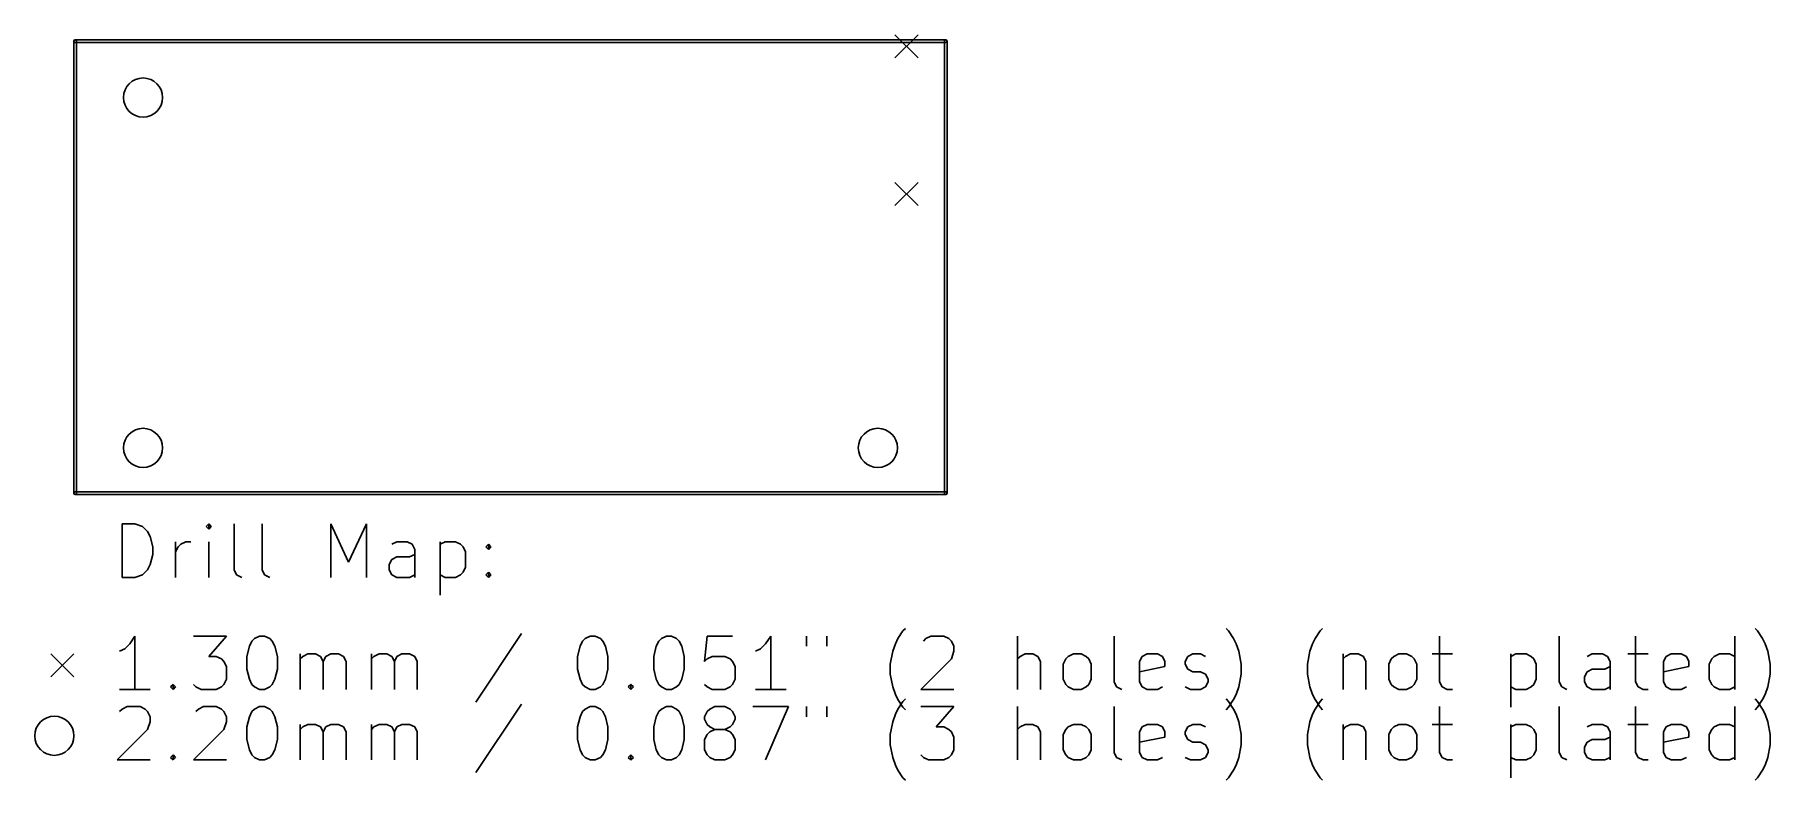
# Model space of a CAD drawing. Extents: x 121.6 to 219, y -131.7 to -89.8.
import ezdxf

# ---------------------------------------------------------------- set-up
doc = ezdxf.new("R2010")
doc.units = 0
doc.header["$MEASUREMENT"] = 0
doc.layers.add('BLACK', color=7, linetype='CONTINUOUS')

msp = doc.modelspace()

# ---------------------------------------------------------------- linework, layer by layer
at = {"layer": 'Black'}
for p, q in [((123.75, -115.57), (123.75, -90.17)), ((123.825, -90.095), (172.72, -90.095)), ((123.825, -90.245), (172.72, -90.245)), ((123.9, -115.57), (123.9, -90.17)), ((169.87, -89.815), (171.17, -91.115)), ((171.17, -89.815), (169.87, -91.115)), ((172.645, -115.57), (172.645, -90.17)), ((172.795, -115.57), (172.795, -90.17)), ((169.87, -98.115), (171.17, -99.415)), ((171.17, -98.115), (169.87, -99.415)), ((123.825, -115.495), (172.72, -115.495)), ((123.825, -115.645), (172.72, -115.645)), ((126.464, -120.302), (126.464, -117.302)), ((126.464, -117.302), (127.179, -117.302)), ((127.179, -117.302), (127.607, -117.445)), ((127.607, -117.445), (127.893, -117.731)), ((127.893, -117.731), (128.036, -118.016)), ((131.321, -117.302), (131.179, -117.445)), ((131.179, -117.445), (131.321, -117.588)), ((131.464, -117.445), (131.321, -117.302)), ((131.321, -117.302), (131.321, -117.588)), ((131.321, -117.588), (131.464, -117.445)), ((132.75, -119.874), (132.75, -117.302)), ((134.321, -119.874), (134.321, -117.302)), ((138.179, -120.302), (138.179, -117.302)), ((138.179, -117.302), (139.179, -119.445)), ((139.179, -119.445), (140.179, -117.302)), ((140.179, -117.302), (140.179, -120.302)), ((128.036, -118.016), (128.179, -118.588)), ((128.179, -118.588), (128.179, -119.016)), ((129.464, -120.302), (129.464, -118.302)), ((129.464, -118.874), (129.607, -118.588)), ((129.607, -118.588), (129.75, -118.445)), ((129.75, -118.445), (130.036, -118.302)), ((130.036, -118.302), (130.321, -118.302)), ((131.321, -120.302), (131.321, -118.302)), ((141.893, -118.302), (141.607, -118.445)), ((142.464, -118.302), (141.893, -118.302)), ((142.75, -118.445), (142.464, -118.302)), ((142.893, -118.731), (142.75, -118.445)), ((142.893, -120.302), (142.893, -118.731)), ((144.321, -118.302), (144.321, -121.302)), ((144.321, -118.445), (144.607, -118.302)), ((144.607, -118.302), (145.179, -118.302)), ((145.179, -118.302), (145.464, -118.445)), ((145.464, -118.445), (145.607, -118.588)), ((145.607, -118.588), (145.75, -118.874)), ((145.75, -118.874), (145.75, -119.731)), ((146.893, -118.588), (147.036, -118.445)), ((147.036, -118.731), (146.893, -118.588)), ((147.036, -118.445), (147.179, -118.588)), ((147.036, -118.445), (147.036, -118.731)), ((147.179, -118.588), (147.036, -118.731)), ((127.893, -119.874), (127.607, -120.159)), ((128.036, -119.588), (127.893, -119.874)), ((128.179, -119.016), (128.036, -119.588)), ((132.893, -120.159), (132.75, -119.874)), ((134.464, -120.159), (134.321, -119.874)), ((141.464, -119.588), (141.607, -119.302)), ((141.464, -119.874), (141.464, -119.588)), ((141.607, -120.159), (141.464, -119.874)), ((141.607, -119.302), (141.893, -119.159)), ((141.893, -119.159), (142.607, -119.159)), ((142.607, -119.159), (142.893, -119.016)), ((145.75, -119.731), (145.607, -120.016)), ((127.179, -120.302), (126.464, -120.302)), ((127.607, -120.159), (127.179, -120.302)), ((133.179, -120.302), (132.893, -120.159)), ((134.75, -120.302), (134.464, -120.159)), ((141.893, -120.302), (141.607, -120.159)), ((142.607, -120.302), (141.893, -120.302)), ((142.893, -120.159), (142.607, -120.302)), ((144.607, -120.302), (144.321, -120.159)), ((145.179, -120.302), (144.607, -120.302)), ((145.464, -120.159), (145.179, -120.302)), ((145.607, -120.016), (145.464, -120.159)), ((146.893, -120.159), (147.036, -120.016)), ((147.036, -120.302), (146.893, -120.159)), ((147.036, -120.016), (147.179, -120.159)), ((147.036, -120.016), (147.036, -120.302)), ((147.179, -120.159), (147.036, -120.302)), ((127.179, -123.602), (126.893, -124.031)), ((127.179, -126.602), (127.179, -123.602)), ((130.464, -123.602), (132.321, -123.602)), ((132.321, -123.602), (131.321, -124.745)), ((133.75, -123.888), (133.893, -123.745)), ((133.893, -123.745), (134.179, -123.602)), ((134.179, -123.602), (134.464, -123.602)), ((134.464, -123.602), (134.75, -123.745)), ((134.75, -123.745), (134.893, -123.888)), ((148.893, -123.459), (146.321, -127.316)), ((152.321, -123.888), (152.464, -123.745)), ((152.464, -123.745), (152.75, -123.602)), ((152.75, -123.602), (153.036, -123.602)), ((153.036, -123.602), (153.321, -123.745)), ((153.321, -123.745), (153.464, -123.888)), ((156.607, -123.888), (156.75, -123.745)), ((156.75, -123.745), (157.036, -123.602)), ((157.036, -123.602), (157.321, -123.602)), ((157.321, -123.602), (157.607, -123.745)), ((157.607, -123.745), (157.75, -123.888)), ((159.321, -123.602), (159.179, -125.031)), ((160.75, -123.602), (159.321, -123.602)), ((162.893, -123.602), (162.607, -124.031)), ((162.893, -126.602), (162.893, -123.602)), ((164.893, -123.602), (164.893, -124.174)), ((166.036, -123.602), (166.036, -124.174)), ((169.893, -124.031), (170.036, -123.745)), ((170.036, -123.745), (170.321, -123.316)), ((170.321, -123.316), (170.464, -123.174)), ((171.464, -123.888), (171.607, -123.745)), ((171.607, -123.745), (171.893, -123.602)), ((171.893, -123.602), (172.607, -123.602)), ((172.607, -123.602), (172.893, -123.745)), ((172.893, -123.745), (173.036, -123.888)), ((176.75, -126.602), (176.75, -123.602)), ((182.179, -126.174), (182.179, -123.602)), ((188.607, -123.316), (188.464, -123.174)), ((188.893, -123.745), (188.607, -123.316)), ((189.036, -124.031), (188.893, -123.745)), ((193.321, -124.031), (193.464, -123.745)), ((193.464, -123.745), (193.75, -123.316)), ((193.75, -123.316), (193.893, -123.174)), ((200.464, -123.602), (200.464, -126.174)), ((207.179, -126.174), (207.179, -123.602)), ((211.464, -123.602), (211.464, -126.174)), ((217.036, -126.602), (217.036, -123.602)), ((218.321, -123.316), (218.179, -123.174)), ((218.607, -123.745), (218.321, -123.316)), ((218.75, -124.031), (218.607, -123.745)), ((122.45, -124.595), (123.75, -125.895)), ((123.75, -124.595), (122.45, -125.895)), ((126.607, -124.316), (126.321, -124.459)), ((126.893, -124.031), (126.607, -124.316)), ((131.321, -124.745), (131.75, -124.745)), ((131.75, -124.745), (132.036, -124.888)), ((133.464, -124.745), (133.607, -124.174)), ((133.464, -125.459), (133.464, -124.745)), ((133.607, -124.174), (133.75, -123.888)), ((134.893, -123.888), (135.036, -124.174)), ((135.036, -124.174), (135.179, -124.745)), ((135.179, -124.745), (135.179, -125.459)), ((136.464, -126.602), (136.464, -124.602)), ((136.464, -124.888), (136.607, -124.745)), ((136.607, -124.745), (136.893, -124.602)), ((136.893, -124.602), (137.321, -124.602)), ((137.321, -124.602), (137.607, -124.745)), ((137.607, -124.745), (137.75, -125.031)), ((137.75, -125.031), (137.893, -124.745)), ((137.893, -124.745), (138.179, -124.602)), ((138.179, -124.602), (138.607, -124.602)), ((138.607, -124.602), (138.893, -124.745)), ((138.893, -124.745), (139.036, -125.031)), ((140.464, -126.602), (140.464, -124.602)), ((140.464, -124.888), (140.607, -124.745)), ((140.607, -124.745), (140.893, -124.602)), ((140.893, -124.602), (141.321, -124.602)), ((141.321, -124.602), (141.607, -124.745)), ((141.607, -124.745), (141.75, -125.031)), ((141.75, -125.031), (141.893, -124.745)), ((141.893, -124.745), (142.179, -124.602)), ((142.179, -124.602), (142.607, -124.602)), ((142.607, -124.602), (142.893, -124.745)), ((142.893, -124.745), (143.036, -125.031)), ((152.036, -124.745), (152.179, -124.174)), ((152.036, -125.459), (152.036, -124.745)), ((152.179, -124.174), (152.321, -123.888)), ((153.464, -123.888), (153.607, -124.174)), ((153.607, -124.174), (153.75, -124.745)), ((153.75, -124.745), (153.75, -125.459)), ((156.321, -124.745), (156.464, -124.174)), ((156.321, -125.459), (156.321, -124.745)), ((156.464, -124.174), (156.607, -123.888)), ((157.75, -123.888), (157.893, -124.174)), ((157.893, -124.174), (158.036, -124.745)), ((158.036, -124.745), (158.036, -125.459)), ((159.321, -124.888), (159.607, -124.745)), ((159.607, -124.745), (160.321, -124.745)), ((160.321, -124.745), (160.607, -124.888)), ((162.321, -124.316), (162.036, -124.459)), ((162.607, -124.031), (162.321, -124.316)), ((169.607, -125.174), (169.75, -124.459)), ((169.75, -124.459), (169.893, -124.031)), ((173.036, -123.888), (173.179, -124.174)), ((173.179, -124.459), (173.036, -124.888)), ((173.179, -124.174), (173.179, -124.459)), ((176.893, -124.745), (176.75, -124.888)), ((177.179, -124.602), (176.893, -124.745)), ((177.607, -124.602), (177.179, -124.602)), ((177.893, -124.745), (177.607, -124.602)), ((178.036, -125.031), (177.893, -124.745)), ((179.464, -124.888), (179.607, -124.745)), ((179.607, -124.745), (179.893, -124.602)), ((179.893, -124.602), (180.321, -124.602)), ((180.321, -124.602), (180.607, -124.745)), ((180.607, -124.745), (180.75, -124.888)), ((183.607, -125.031), (183.75, -124.745)), ((183.75, -124.745), (184.036, -124.602)), ((184.036, -124.602), (184.607, -124.602)), ((184.607, -124.602), (184.893, -124.745)), ((184.893, -124.745), (185.036, -125.031)), ((186.179, -125.031), (186.321, -124.745)), ((186.321, -124.745), (186.607, -124.602)), ((186.607, -124.602), (187.036, -124.602)), ((187.036, -124.602), (187.321, -124.745)), ((189.179, -124.459), (189.036, -124.031)), ((189.321, -125.174), (189.179, -124.459)), ((193.036, -125.174), (193.179, -124.459)), ((193.179, -124.459), (193.321, -124.031)), ((195.036, -124.602), (195.036, -126.602)), ((195.036, -124.888), (195.179, -124.745)), ((195.179, -124.745), (195.464, -124.602)), ((195.464, -124.602), (195.893, -124.602)), ((195.893, -124.602), (196.179, -124.745)), ((196.179, -124.745), (196.321, -125.031)), ((197.75, -124.888), (197.893, -124.745)), ((197.893, -124.745), (198.179, -124.602)), ((198.179, -124.602), (198.607, -124.602)), ((198.607, -124.602), (198.893, -124.745)), ((198.893, -124.745), (199.036, -124.888)), ((200.036, -124.602), (201.179, -124.602)), ((204.464, -124.602), (204.464, -127.602)), ((204.464, -124.745), (204.75, -124.602)), ((204.75, -124.602), (205.321, -124.602)), ((205.321, -124.602), (205.607, -124.745)), ((205.607, -124.745), (205.75, -124.888)), ((209.036, -124.602), (208.75, -124.745)), ((209.607, -124.602), (209.036, -124.602)), ((209.893, -124.745), (209.607, -124.602)), ((210.036, -125.031), (209.893, -124.745)), ((211.036, -124.602), (212.179, -124.602)), ((213.036, -125.031), (213.179, -124.745)), ((213.179, -124.745), (213.464, -124.602)), ((213.464, -124.602), (214.036, -124.602)), ((214.036, -124.602), (214.321, -124.745)), ((214.321, -124.745), (214.464, -125.031)), ((215.75, -124.888), (215.893, -124.745)), ((215.893, -124.745), (216.179, -124.602)), ((216.179, -124.602), (216.75, -124.602)), ((216.75, -124.602), (217.036, -124.745)), ((218.893, -124.459), (218.75, -124.031)), ((219.036, -125.174), (218.893, -124.459)), ((132.036, -124.888), (132.179, -125.031)), ((132.179, -125.031), (132.321, -125.316)), ((132.321, -125.316), (132.321, -126.031)), ((133.607, -126.031), (133.464, -125.459)), ((135.179, -125.459), (135.036, -126.031)), ((137.75, -125.031), (137.75, -126.602)), ((139.036, -125.031), (139.036, -126.602)), ((141.75, -125.031), (141.75, -126.602)), ((143.036, -125.031), (143.036, -126.602)), ((152.179, -126.031), (152.036, -125.459)), ((153.75, -125.459), (153.607, -126.031)), ((156.464, -126.031), (156.321, -125.459)), ((158.036, -125.459), (157.893, -126.031)), ((159.179, -125.031), (159.321, -124.888)), ((160.607, -124.888), (160.75, -125.031)), ((160.75, -125.031), (160.893, -125.316)), ((160.893, -125.316), (160.893, -126.031)), ((169.607, -125.745), (169.607, -125.174)), ((169.75, -126.459), (169.607, -125.745)), ((173.036, -124.888), (171.321, -126.602)), ((178.036, -126.602), (178.036, -125.031)), ((179.321, -125.174), (179.464, -124.888)), ((179.321, -126.031), (179.321, -125.174)), ((180.75, -124.888), (180.893, -125.174)), ((180.893, -125.174), (180.893, -126.031)), ((183.607, -126.174), (183.607, -125.031)), ((185.036, -125.316), (183.607, -125.602)), ((185.036, -125.031), (185.036, -125.316)), ((186.179, -125.174), (186.179, -125.031)), ((186.321, -125.459), (186.179, -125.174)), ((186.607, -125.602), (186.321, -125.459)), ((187.036, -125.602), (186.607, -125.602)), ((187.321, -125.745), (187.036, -125.602)), ((187.464, -126.031), (187.321, -125.745)), ((189.179, -126.459), (189.321, -125.745)), ((189.321, -125.745), (189.321, -125.174)), ((193.036, -125.745), (193.036, -125.174)), ((193.179, -126.459), (193.036, -125.745)), ((196.321, -125.031), (196.321, -126.602)), ((197.607, -125.174), (197.75, -124.888)), ((197.607, -126.031), (197.607, -125.174)), ((199.036, -124.888), (199.179, -125.174)), ((199.179, -125.174), (199.179, -126.031)), ((205.75, -124.888), (205.893, -125.174)), ((205.893, -125.174), (205.893, -126.031)), ((208.607, -125.888), (208.75, -125.602)), ((208.75, -125.602), (209.036, -125.459)), ((209.036, -125.459), (209.75, -125.459)), ((209.75, -125.459), (210.036, -125.316)), ((210.036, -126.602), (210.036, -125.031)), ((213.036, -126.174), (213.036, -125.031)), ((214.464, -125.316), (213.036, -125.602)), ((214.464, -125.031), (214.464, -125.316)), ((215.607, -125.174), (215.75, -124.888)), ((215.607, -126.031), (215.607, -125.174)), ((218.893, -126.459), (219.036, -125.745)), ((219.036, -125.745), (219.036, -125.174)), ((128.036, -126.602), (126.321, -126.602)), ((129.179, -126.459), (129.321, -126.316)), ((129.321, -126.602), (129.179, -126.459)), ((129.321, -126.316), (129.464, -126.459)), ((129.321, -126.316), (129.321, -126.602)), ((129.464, -126.459), (129.321, -126.602)), ((130.607, -126.459), (130.464, -126.316)), ((130.893, -126.602), (130.607, -126.459)), ((131.75, -126.602), (130.893, -126.602)), ((132.036, -126.459), (131.75, -126.602)), ((132.179, -126.316), (132.036, -126.459)), ((132.321, -126.031), (132.179, -126.316)), ((133.75, -126.316), (133.607, -126.031)), ((133.893, -126.459), (133.75, -126.316)), ((134.179, -126.602), (133.893, -126.459)), ((134.464, -126.602), (134.179, -126.602)), ((134.75, -126.459), (134.464, -126.602)), ((134.893, -126.316), (134.75, -126.459)), ((135.036, -126.031), (134.893, -126.316)), ((152.321, -126.316), (152.179, -126.031)), ((152.464, -126.459), (152.321, -126.316)), ((152.75, -126.602), (152.464, -126.459)), ((153.036, -126.602), (152.75, -126.602)), ((153.321, -126.459), (153.036, -126.602)), ((153.464, -126.316), (153.321, -126.459)), ((153.607, -126.031), (153.464, -126.316)), ((154.893, -126.459), (155.036, -126.316)), ((155.036, -126.602), (154.893, -126.459)), ((155.036, -126.316), (155.179, -126.459)), ((155.036, -126.316), (155.036, -126.602)), ((155.179, -126.459), (155.036, -126.602)), ((156.607, -126.316), (156.464, -126.031)), ((156.75, -126.459), (156.607, -126.316)), ((157.036, -126.602), (156.75, -126.459)), ((157.321, -126.602), (157.036, -126.602)), ((157.607, -126.459), (157.321, -126.602)), ((157.75, -126.316), (157.607, -126.459)), ((157.893, -126.031), (157.75, -126.316)), ((159.321, -126.459), (159.179, -126.316)), ((159.607, -126.602), (159.321, -126.459)), ((160.321, -126.602), (159.607, -126.602)), ((160.607, -126.459), (160.321, -126.602)), ((160.75, -126.316), (160.607, -126.459)), ((160.893, -126.031), (160.75, -126.316)), ((163.75, -126.602), (162.036, -126.602)), ((169.893, -126.888), (169.75, -126.459)), ((171.321, -126.602), (173.179, -126.602)), ((179.464, -126.316), (179.321, -126.031)), ((179.607, -126.459), (179.464, -126.316)), ((179.893, -126.602), (179.607, -126.459)), ((180.321, -126.602), (179.893, -126.602)), ((180.607, -126.459), (180.321, -126.602)), ((180.75, -126.316), (180.607, -126.459)), ((180.893, -126.031), (180.75, -126.316)), ((182.321, -126.459), (182.179, -126.174)), ((182.607, -126.602), (182.321, -126.459)), ((183.75, -126.459), (183.607, -126.174)), ((184.036, -126.602), (183.75, -126.459)), ((184.607, -126.602), (184.036, -126.602)), ((184.893, -126.459), (184.607, -126.602)), ((186.179, -126.459), (186.464, -126.602)), ((186.464, -126.602), (187.036, -126.602)), ((187.036, -126.602), (187.321, -126.459)), ((187.321, -126.459), (187.464, -126.174)), ((187.464, -126.174), (187.464, -126.031)), ((189.036, -126.888), (189.179, -126.459)), ((193.321, -126.888), (193.179, -126.459)), ((197.75, -126.316), (197.607, -126.031)), ((197.893, -126.459), (197.75, -126.316)), ((198.179, -126.602), (197.893, -126.459)), ((198.607, -126.602), (198.179, -126.602)), ((198.893, -126.459), (198.607, -126.602)), ((199.036, -126.316), (198.893, -126.459)), ((199.179, -126.031), (199.036, -126.316)), ((200.464, -126.174), (200.607, -126.459)), ((200.607, -126.459), (200.893, -126.602)), ((200.893, -126.602), (201.179, -126.602)), ((204.75, -126.602), (204.464, -126.459)), ((205.321, -126.602), (204.75, -126.602)), ((205.607, -126.459), (205.321, -126.602)), ((205.75, -126.316), (205.607, -126.459)), ((205.893, -126.031), (205.75, -126.316)), ((207.321, -126.459), (207.179, -126.174)), ((207.607, -126.602), (207.321, -126.459)), ((208.607, -126.174), (208.607, -125.888)), ((208.75, -126.459), (208.607, -126.174)), ((209.036, -126.602), (208.75, -126.459)), ((209.75, -126.602), (209.036, -126.602)), ((210.036, -126.459), (209.75, -126.602)), ((211.464, -126.174), (211.607, -126.459)), ((211.607, -126.459), (211.893, -126.602)), ((211.893, -126.602), (212.179, -126.602)), ((213.179, -126.459), (213.036, -126.174)), ((213.464, -126.602), (213.179, -126.459)), ((214.036, -126.602), (213.464, -126.602)), ((214.321, -126.459), (214.036, -126.602)), ((215.75, -126.316), (215.607, -126.031)), ((215.893, -126.459), (215.75, -126.316)), ((216.179, -126.602), (215.893, -126.459)), ((216.75, -126.602), (216.179, -126.602)), ((217.036, -126.459), (216.75, -126.602)), ((218.75, -126.888), (218.893, -126.459)), ((126.321, -127.848), (126.464, -127.705)), ((126.464, -127.705), (126.75, -127.562)), ((126.75, -127.562), (127.464, -127.562)), ((127.464, -127.562), (127.75, -127.705)), ((127.75, -127.705), (127.893, -127.848)), ((130.607, -127.848), (130.75, -127.705)), ((130.75, -127.705), (131.036, -127.562)), ((131.036, -127.562), (131.75, -127.562)), ((131.75, -127.562), (132.036, -127.705)), ((132.036, -127.705), (132.179, -127.848)), ((133.75, -127.848), (133.893, -127.705)), ((133.893, -127.705), (134.179, -127.562)), ((134.179, -127.562), (134.464, -127.562)), ((134.464, -127.562), (134.75, -127.705)), ((134.75, -127.705), (134.893, -127.848)), ((148.893, -127.419), (146.321, -131.276)), ((152.321, -127.848), (152.464, -127.705)), ((152.464, -127.705), (152.75, -127.562)), ((152.75, -127.562), (153.036, -127.562)), ((153.036, -127.562), (153.321, -127.705)), ((153.321, -127.705), (153.464, -127.848)), ((156.607, -127.848), (156.75, -127.705)), ((156.75, -127.705), (157.036, -127.562)), ((157.036, -127.562), (157.321, -127.562)), ((157.321, -127.562), (157.607, -127.705)), ((157.607, -127.705), (157.75, -127.848)), ((159.321, -127.848), (159.464, -127.705)), ((159.464, -127.705), (159.75, -127.562)), ((159.75, -127.562), (160.321, -127.562)), ((160.321, -127.562), (160.607, -127.705)), ((160.607, -127.705), (160.75, -127.848)), ((161.893, -127.562), (163.893, -127.562)), ((163.893, -127.562), (162.607, -130.562)), ((164.893, -127.562), (164.893, -128.134)), ((166.036, -127.562), (166.036, -128.134)), ((170.036, -127.174), (169.893, -126.888)), ((169.893, -127.991), (170.036, -127.705)), ((170.321, -127.602), (170.036, -127.174)), ((170.036, -127.705), (170.321, -127.276)), ((170.321, -127.276), (170.464, -127.134)), ((170.464, -127.745), (170.321, -127.602)), ((171.321, -127.562), (173.179, -127.562)), ((173.179, -127.562), (172.179, -128.705)), ((176.75, -130.562), (176.75, -127.562)), ((182.179, -130.134), (182.179, -127.562)), ((188.607, -127.276), (188.464, -127.134)), ((188.464, -127.745), (188.607, -127.602)), ((188.607, -127.602), (188.893, -127.174)), ((188.893, -127.705), (188.607, -127.276)), ((188.893, -127.174), (189.036, -126.888)), ((189.036, -127.991), (188.893, -127.705)), ((193.464, -127.174), (193.321, -126.888)), ((193.321, -127.991), (193.464, -127.705)), ((193.75, -127.602), (193.464, -127.174)), ((193.464, -127.705), (193.75, -127.276)), ((193.75, -127.276), (193.893, -127.134)), ((193.893, -127.745), (193.75, -127.602)), ((200.464, -127.562), (200.464, -130.134)), ((207.179, -130.134), (207.179, -127.562)), ((211.464, -127.562), (211.464, -130.134)), ((217.036, -130.562), (217.036, -127.562)), ((218.321, -127.276), (218.179, -127.134)), ((218.179, -127.745), (218.321, -127.602)), ((218.321, -127.602), (218.607, -127.174)), ((218.607, -127.705), (218.321, -127.276)), ((218.607, -127.174), (218.75, -126.888)), ((218.75, -127.991), (218.607, -127.705)), ((127.893, -127.848), (128.036, -128.134)), ((128.036, -128.419), (127.893, -128.848)), ((128.036, -128.134), (128.036, -128.419)), ((132.179, -127.848), (132.321, -128.134)), ((132.321, -128.419), (132.179, -128.848)), ((132.321, -128.134), (132.321, -128.419)), ((133.464, -128.705), (133.607, -128.134)), ((133.607, -128.134), (133.75, -127.848)), ((134.893, -127.848), (135.036, -128.134)), ((135.036, -128.134), (135.179, -128.705)), ((136.464, -130.562), (136.464, -128.562)), ((136.607, -128.705), (136.893, -128.562)), ((136.893, -128.562), (137.321, -128.562)), ((137.321, -128.562), (137.607, -128.705)), ((137.893, -128.705), (138.179, -128.562)), ((138.179, -128.562), (138.607, -128.562)), ((138.607, -128.562), (138.893, -128.705)), ((140.464, -130.562), (140.464, -128.562)), ((140.607, -128.705), (140.893, -128.562)), ((140.893, -128.562), (141.321, -128.562)), ((141.321, -128.562), (141.607, -128.705)), ((141.893, -128.705), (142.179, -128.562)), ((142.179, -128.562), (142.607, -128.562)), ((142.607, -128.562), (142.893, -128.705)), ((152.036, -128.705), (152.179, -128.134)), ((152.179, -128.134), (152.321, -127.848)), ((153.464, -127.848), (153.607, -128.134)), ((153.607, -128.134), (153.75, -128.705)), ((156.321, -128.705), (156.464, -128.134)), ((156.464, -128.134), (156.607, -127.848)), ((157.75, -127.848), (157.893, -128.134)), ((157.893, -128.134), (158.036, -128.705)), ((159.179, -128.134), (159.321, -127.848)), ((159.179, -128.276), (159.179, -128.134)), ((159.321, -128.562), (159.179, -128.276)), ((159.464, -128.705), (159.321, -128.562)), ((160.75, -128.562), (160.607, -128.705)), ((160.75, -127.848), (160.893, -128.134)), ((160.893, -128.276), (160.75, -128.562)), ((160.893, -128.134), (160.893, -128.276)), ((169.607, -129.134), (169.75, -128.419)), ((169.75, -128.419), (169.893, -127.991)), ((177.179, -128.562), (176.893, -128.705)), ((177.607, -128.562), (177.179, -128.562)), ((177.893, -128.705), (177.607, -128.562)), ((179.607, -128.705), (179.893, -128.562)), ((179.893, -128.562), (180.321, -128.562)), ((180.321, -128.562), (180.607, -128.705)), ((183.75, -128.705), (184.036, -128.562)), ((184.036, -128.562), (184.607, -128.562)), ((184.607, -128.562), (184.893, -128.705)), ((186.321, -128.705), (186.607, -128.562)), ((186.607, -128.562), (187.036, -128.562)), ((187.036, -128.562), (187.321, -128.705)), ((189.179, -128.419), (189.036, -127.991)), ((189.321, -129.134), (189.179, -128.419)), ((193.036, -129.134), (193.179, -128.419)), ((193.179, -128.419), (193.321, -127.991)), ((195.036, -128.562), (195.036, -130.562)), ((195.179, -128.705), (195.464, -128.562)), ((195.464, -128.562), (195.893, -128.562)), ((195.893, -128.562), (196.179, -128.705)), ((197.893, -128.705), (198.179, -128.562)), ((198.179, -128.562), (198.607, -128.562)), ((198.607, -128.562), (198.893, -128.705)), ((200.036, -128.562), (201.179, -128.562)), ((204.464, -128.562), (204.464, -131.562)), ((204.464, -128.705), (204.75, -128.562)), ((204.75, -128.562), (205.321, -128.562)), ((205.321, -128.562), (205.607, -128.705)), ((209.036, -128.562), (208.75, -128.705)), ((209.607, -128.562), (209.036, -128.562)), ((209.893, -128.705), (209.607, -128.562)), ((211.036, -128.562), (212.179, -128.562)), ((213.179, -128.705), (213.464, -128.562)), ((213.464, -128.562), (214.036, -128.562)), ((214.036, -128.562), (214.321, -128.705)), ((215.893, -128.705), (216.179, -128.562)), ((216.179, -128.562), (216.75, -128.562)), ((216.75, -128.562), (217.036, -128.705)), ((218.893, -128.419), (218.75, -127.991)), ((219.036, -129.134), (218.893, -128.419)), ((127.893, -128.848), (126.179, -130.562)), ((132.179, -128.848), (130.464, -130.562)), ((133.464, -129.419), (133.464, -128.705)), ((133.607, -129.991), (133.464, -129.419)), ((135.179, -129.419), (135.036, -129.991)), ((135.179, -128.705), (135.179, -129.419)), ((136.464, -128.848), (136.607, -128.705)), ((137.607, -128.705), (137.75, -128.991)), ((137.75, -128.991), (137.893, -128.705)), ((137.75, -128.991), (137.75, -130.562)), ((138.893, -128.705), (139.036, -128.991)), ((139.036, -128.991), (139.036, -130.562)), ((140.464, -128.848), (140.607, -128.705)), ((141.607, -128.705), (141.75, -128.991)), ((141.75, -128.991), (141.893, -128.705)), ((141.75, -128.991), (141.75, -130.562)), ((142.893, -128.705), (143.036, -128.991)), ((143.036, -128.991), (143.036, -130.562)), ((152.036, -129.419), (152.036, -128.705)), ((152.179, -129.991), (152.036, -129.419)), ((153.75, -129.419), (153.607, -129.991)), ((153.75, -128.705), (153.75, -129.419)), ((156.321, -129.419), (156.321, -128.705)), ((156.464, -129.991), (156.321, -129.419)), ((158.036, -129.419), (157.893, -129.991)), ((158.036, -128.705), (158.036, -129.419)), ((159.321, -129.134), (159.179, -129.419)), ((159.179, -129.419), (159.179, -129.991)), ((159.464, -128.991), (159.321, -129.134)), ((159.75, -128.848), (159.464, -128.705)), ((159.75, -128.848), (159.464, -128.991)), ((160.321, -128.848), (159.75, -128.848)), ((160.607, -128.705), (160.321, -128.848)), ((160.607, -128.991), (160.321, -128.848)), ((160.75, -129.134), (160.607, -128.991)), ((160.893, -129.419), (160.75, -129.134)), ((160.893, -129.991), (160.893, -129.419)), ((169.607, -129.705), (169.607, -129.134)), ((172.179, -128.705), (172.607, -128.705)), ((172.607, -128.705), (172.893, -128.848)), ((172.893, -128.848), (173.036, -128.991)), ((173.036, -128.991), (173.179, -129.276)), ((173.179, -129.276), (173.179, -129.991)), ((176.893, -128.705), (176.75, -128.848)), ((178.036, -128.991), (177.893, -128.705)), ((178.036, -130.562), (178.036, -128.991)), ((179.321, -129.134), (179.464, -128.848)), ((179.321, -129.991), (179.321, -129.134)), ((179.464, -128.848), (179.607, -128.705)), ((180.607, -128.705), (180.75, -128.848)), ((180.75, -128.848), (180.893, -129.134)), ((180.893, -129.134), (180.893, -129.991)), ((183.607, -128.991), (183.75, -128.705)), ((183.607, -130.134), (183.607, -128.991)), ((185.036, -129.276), (183.607, -129.562)), ((184.893, -128.705), (185.036, -128.991)), ((185.036, -128.991), (185.036, -129.276)), ((186.179, -128.991), (186.321, -128.705)), ((186.179, -129.134), (186.179, -128.991)), ((186.321, -129.419), (186.179, -129.134)), ((186.607, -129.562), (186.321, -129.419)), ((187.036, -129.562), (186.607, -129.562)), ((187.321, -129.705), (187.036, -129.562)), ((189.321, -129.705), (189.321, -129.134)), ((193.036, -129.705), (193.036, -129.134)), ((195.036, -128.848), (195.179, -128.705)), ((196.179, -128.705), (196.321, -128.991)), ((196.321, -128.991), (196.321, -130.562)), ((197.607, -129.134), (197.75, -128.848)), ((197.607, -129.991), (197.607, -129.134)), ((197.75, -128.848), (197.893, -128.705)), ((198.893, -128.705), (199.036, -128.848)), ((199.036, -128.848), (199.179, -129.134)), ((199.179, -129.134), (199.179, -129.991)), ((205.607, -128.705), (205.75, -128.848)), ((205.75, -128.848), (205.893, -129.134)), ((205.893, -129.134), (205.893, -129.991)), ((208.607, -129.848), (208.75, -129.562)), ((208.75, -129.562), (209.036, -129.419)), ((209.036, -129.419), (209.75, -129.419)), ((209.75, -129.419), (210.036, -129.276)), ((210.036, -128.991), (209.893, -128.705)), ((210.036, -130.562), (210.036, -128.991)), ((213.036, -128.991), (213.179, -128.705)), ((213.036, -130.134), (213.036, -128.991)), ((214.464, -129.276), (213.036, -129.562)), ((214.321, -128.705), (214.464, -128.991)), ((214.464, -128.991), (214.464, -129.276)), ((215.607, -129.134), (215.75, -128.848)), ((215.607, -129.991), (215.607, -129.134)), ((215.75, -128.848), (215.893, -128.705)), ((219.036, -129.705), (219.036, -129.134)), ((126.179, -130.562), (128.036, -130.562)), ((129.179, -130.419), (129.321, -130.276)), ((129.321, -130.562), (129.179, -130.419)), ((129.321, -130.276), (129.464, -130.419)), ((129.321, -130.276), (129.321, -130.562)), ((129.464, -130.419), (129.321, -130.562)), ((130.464, -130.562), (132.321, -130.562)), ((133.75, -130.276), (133.607, -129.991)), ((133.893, -130.419), (133.75, -130.276)), ((134.179, -130.562), (133.893, -130.419)), ((134.464, -130.562), (134.179, -130.562)), ((134.75, -130.419), (134.464, -130.562)), ((134.893, -130.276), (134.75, -130.419)), ((135.036, -129.991), (134.893, -130.276)), ((152.321, -130.276), (152.179, -129.991)), ((152.464, -130.419), (152.321, -130.276)), ((152.75, -130.562), (152.464, -130.419)), ((153.036, -130.562), (152.75, -130.562)), ((153.321, -130.419), (153.036, -130.562)), ((153.464, -130.276), (153.321, -130.419)), ((153.607, -129.991), (153.464, -130.276)), ((154.893, -130.419), (155.036, -130.276)), ((155.036, -130.562), (154.893, -130.419)), ((155.036, -130.276), (155.179, -130.419)), ((155.036, -130.276), (155.036, -130.562)), ((155.179, -130.419), (155.036, -130.562)), ((156.607, -130.276), (156.464, -129.991)), ((156.75, -130.419), (156.607, -130.276)), ((157.036, -130.562), (156.75, -130.419)), ((157.321, -130.562), (157.036, -130.562)), ((157.607, -130.419), (157.321, -130.562)), ((157.75, -130.276), (157.607, -130.419)), ((157.893, -129.991), (157.75, -130.276)), ((159.179, -129.991), (159.321, -130.276)), ((159.321, -130.276), (159.464, -130.419)), ((159.464, -130.419), (159.75, -130.562)), ((159.75, -130.562), (160.321, -130.562)), ((160.321, -130.562), (160.607, -130.419)), ((160.607, -130.419), (160.75, -130.276)), ((160.75, -130.276), (160.893, -129.991)), ((169.75, -130.419), (169.607, -129.705)), ((169.893, -130.848), (169.75, -130.419)), ((171.464, -130.419), (171.321, -130.276)), ((171.75, -130.562), (171.464, -130.419)), ((172.607, -130.562), (171.75, -130.562)), ((172.893, -130.419), (172.607, -130.562)), ((173.036, -130.276), (172.893, -130.419)), ((173.179, -129.991), (173.036, -130.276)), ((179.464, -130.276), (179.321, -129.991)), ((179.607, -130.419), (179.464, -130.276)), ((179.893, -130.562), (179.607, -130.419)), ((180.321, -130.562), (179.893, -130.562)), ((180.607, -130.419), (180.321, -130.562)), ((180.75, -130.276), (180.607, -130.419)), ((180.893, -129.991), (180.75, -130.276)), ((182.321, -130.419), (182.179, -130.134)), ((182.607, -130.562), (182.321, -130.419)), ((183.75, -130.419), (183.607, -130.134)), ((184.036, -130.562), (183.75, -130.419)), ((184.607, -130.562), (184.036, -130.562)), ((184.893, -130.419), (184.607, -130.562)), ((186.179, -130.419), (186.464, -130.562)), ((186.464, -130.562), (187.036, -130.562)), ((187.036, -130.562), (187.321, -130.419)), ((187.464, -129.991), (187.321, -129.705)), ((187.321, -130.419), (187.464, -130.134)), ((187.464, -130.134), (187.464, -129.991)), ((189.036, -130.848), (189.179, -130.419)), ((189.179, -130.419), (189.321, -129.705)), ((193.179, -130.419), (193.036, -129.705)), ((193.321, -130.848), (193.179, -130.419)), ((197.75, -130.276), (197.607, -129.991)), ((197.893, -130.419), (197.75, -130.276)), ((198.179, -130.562), (197.893, -130.419)), ((198.607, -130.562), (198.179, -130.562)), ((198.893, -130.419), (198.607, -130.562)), ((199.036, -130.276), (198.893, -130.419)), ((199.179, -129.991), (199.036, -130.276)), ((200.464, -130.134), (200.607, -130.419)), ((200.607, -130.419), (200.893, -130.562)), ((200.893, -130.562), (201.179, -130.562)), ((204.75, -130.562), (204.464, -130.419)), ((205.321, -130.562), (204.75, -130.562)), ((205.607, -130.419), (205.321, -130.562)), ((205.75, -130.276), (205.607, -130.419)), ((205.893, -129.991), (205.75, -130.276)), ((207.321, -130.419), (207.179, -130.134)), ((207.607, -130.562), (207.321, -130.419)), ((208.607, -130.134), (208.607, -129.848)), ((208.75, -130.419), (208.607, -130.134)), ((209.036, -130.562), (208.75, -130.419)), ((209.75, -130.562), (209.036, -130.562)), ((210.036, -130.419), (209.75, -130.562)), ((211.464, -130.134), (211.607, -130.419)), ((211.607, -130.419), (211.893, -130.562)), ((211.893, -130.562), (212.179, -130.562)), ((213.179, -130.419), (213.036, -130.134)), ((213.464, -130.562), (213.179, -130.419)), ((214.036, -130.562), (213.464, -130.562)), ((214.321, -130.419), (214.036, -130.562)), ((215.75, -130.276), (215.607, -129.991)), ((215.893, -130.419), (215.75, -130.276)), ((216.179, -130.562), (215.893, -130.419)), ((216.75, -130.562), (216.179, -130.562)), ((217.036, -130.419), (216.75, -130.562)), ((218.75, -130.848), (218.893, -130.419)), ((218.893, -130.419), (219.036, -129.705)), ((170.036, -131.134), (169.893, -130.848)), ((170.321, -131.562), (170.036, -131.134)), ((170.464, -131.705), (170.321, -131.562)), ((188.464, -131.705), (188.607, -131.562)), ((188.607, -131.562), (188.893, -131.134)), ((188.893, -131.134), (189.036, -130.848)), ((193.464, -131.134), (193.321, -130.848)), ((193.75, -131.562), (193.464, -131.134)), ((193.893, -131.705), (193.75, -131.562)), ((218.179, -131.705), (218.321, -131.562)), ((218.321, -131.562), (218.607, -131.134)), ((218.607, -131.134), (218.75, -130.848))]:
    msp.add_line(p, q, dxfattribs=at)
for centre in [(127.635, -93.345), (127.635, -113.03), (168.91, -113.03), (122.65, -129.205)]:
    msp.add_circle(centre, 1.1, dxfattribs=at)
for centre, start, end in [((123.825, -90.17), 90, 270), ((123.825, -90.17), 360, 540), ((172.72, -90.17), 360, 540), ((172.72, -90.17), 270, 450), ((123.825, -115.57), 90, 270), ((123.825, -115.57), 180, 360), ((172.72, -115.57), 180, 360), ((172.72, -115.57), 270, 450)]:
    msp.add_arc(centre, 0.075, start, end, dxfattribs=at)

doc.saveas('drawing.dxf')
